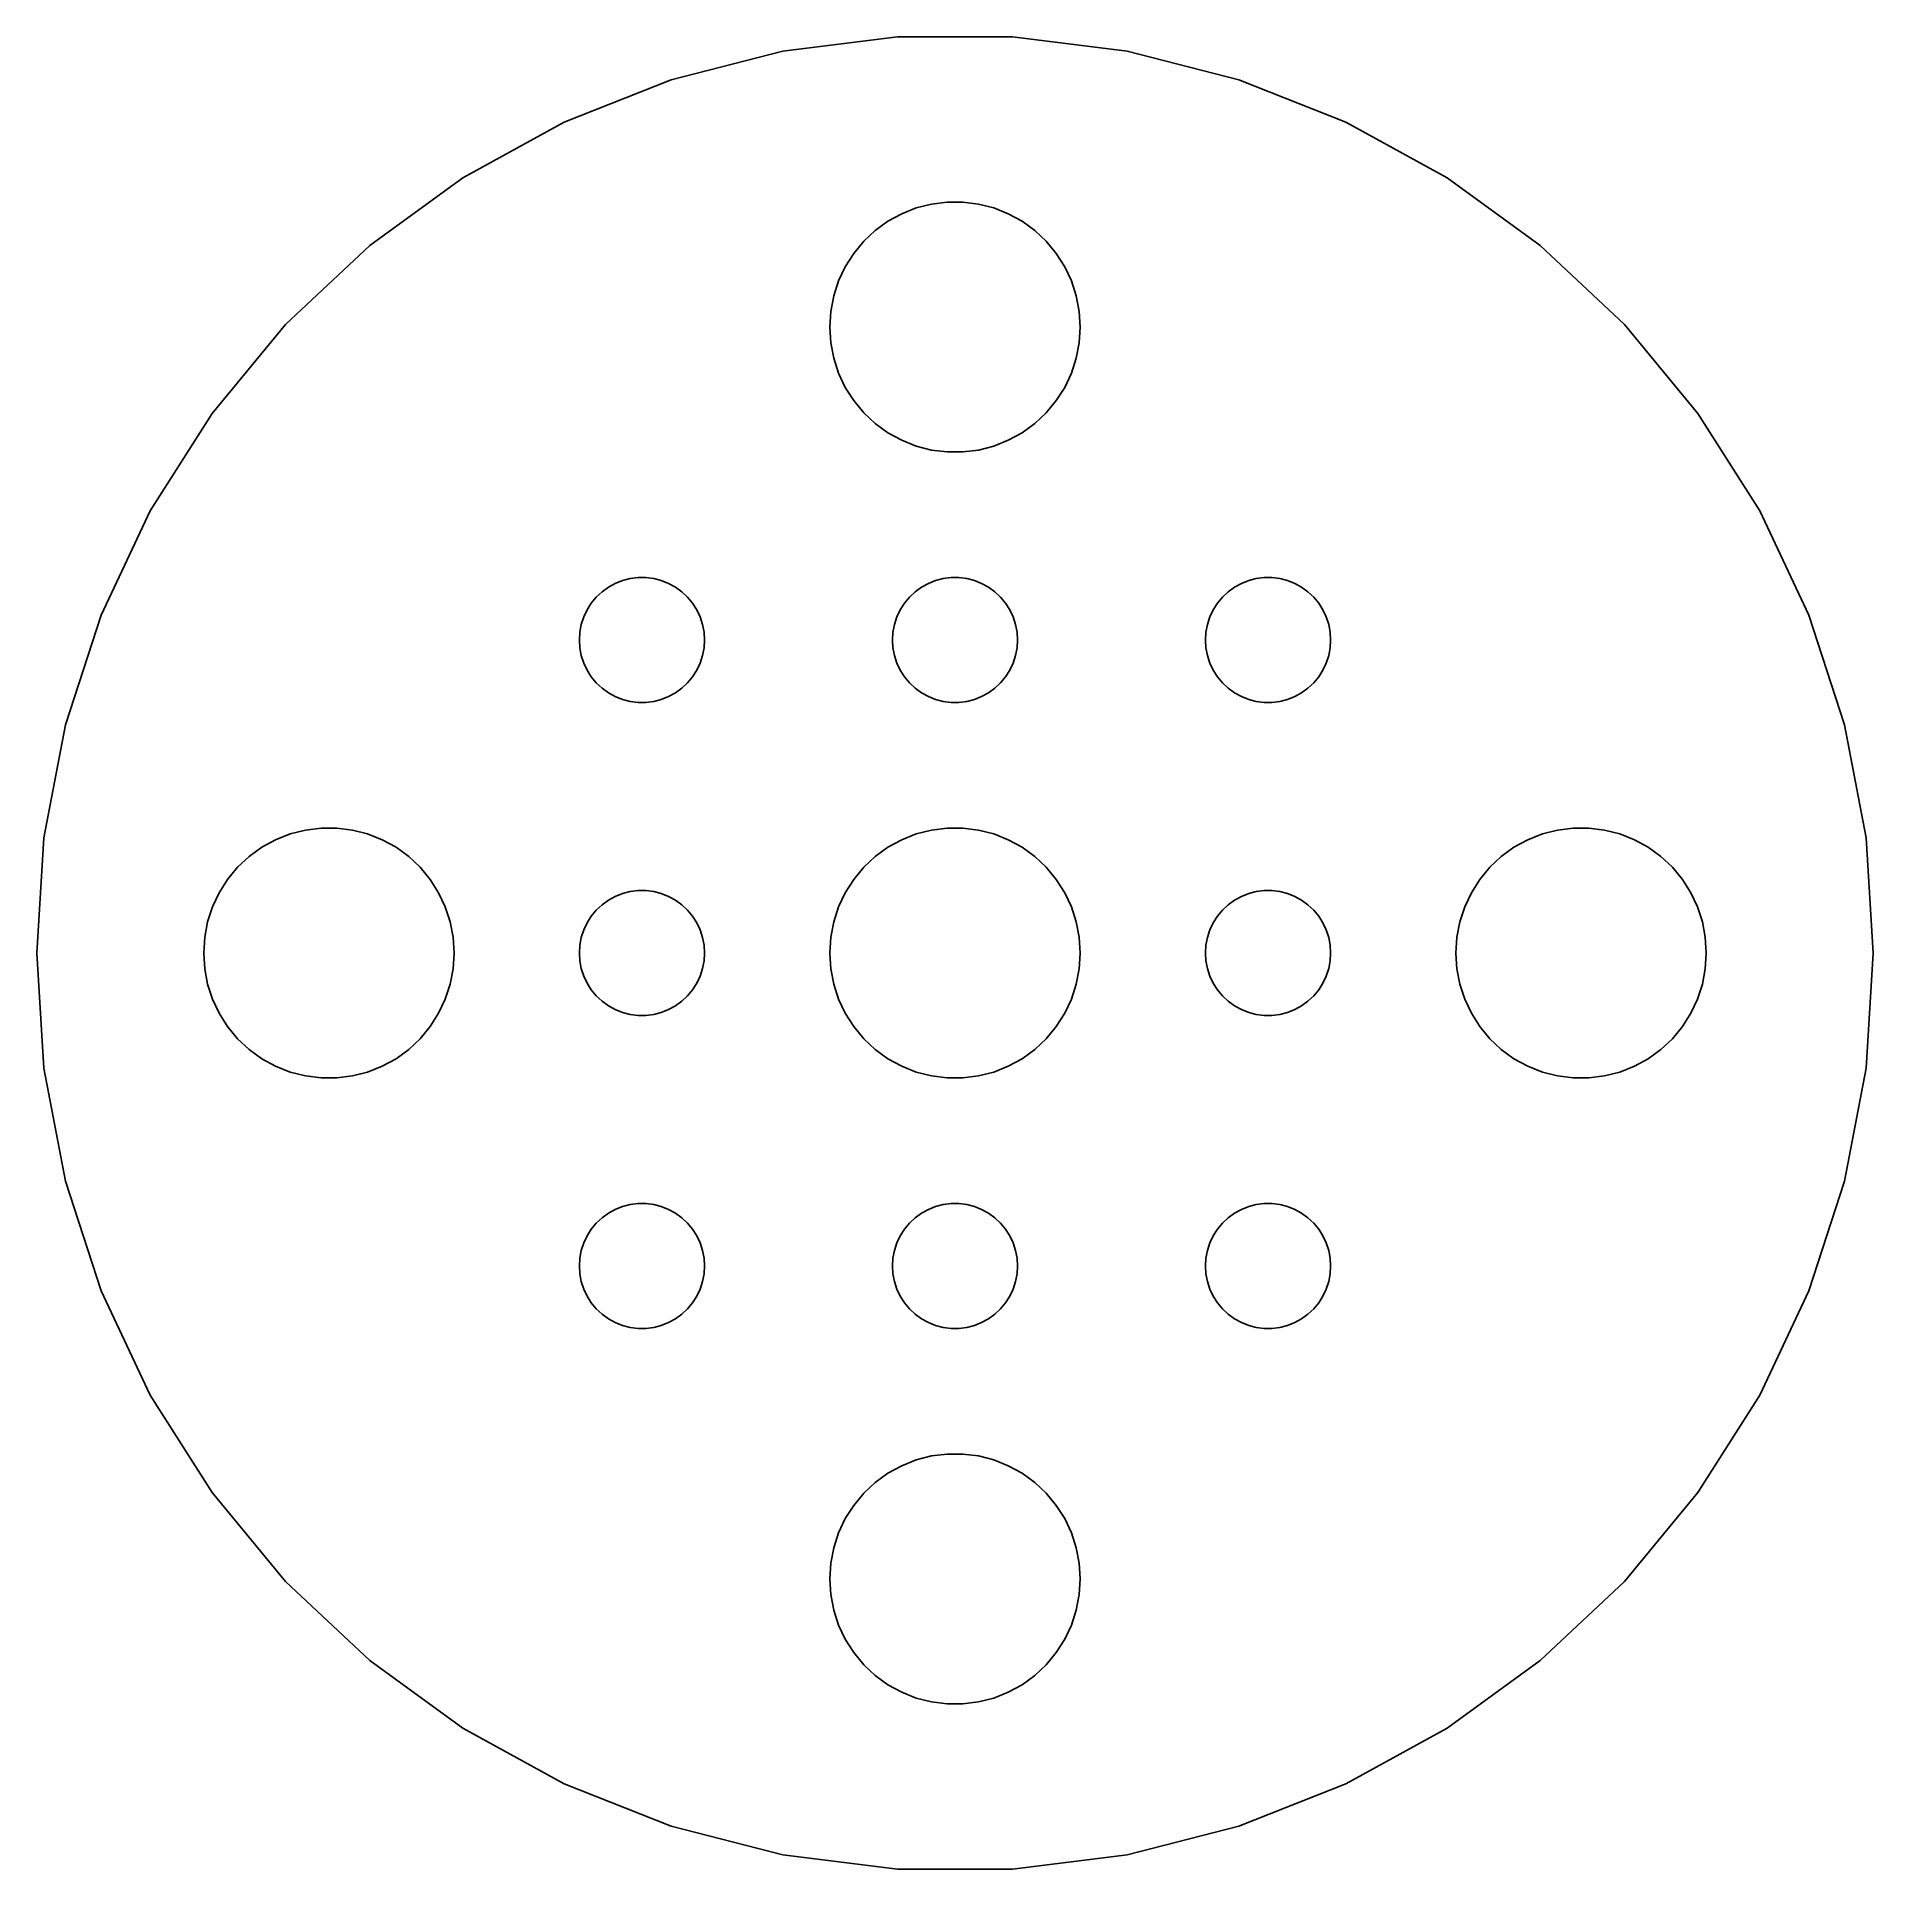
# Model space of a CAD drawing. Header units: metres. Extents: x -22 to 22, y -22 to 22.
import ezdxf

# ---------------------------------------------------------------- set-up
doc = ezdxf.new("R2010")
doc.units = ezdxf.units.M

msp = doc.modelspace()

# ---------------------------------------------------------------- linework, layer by layer
for p, q in [((-4.12238, 21.6103), (-6.79837, 20.9232)), ((-1.38138, 21.9566), (-4.12238, 21.6103)), ((1.38138, 21.9566), (-1.38138, 21.9566)), ((4.12238, 21.6103), (1.38138, 21.9566)), ((6.79837, 20.9232), (4.12238, 21.6103)), ((-6.79837, 20.9232), (-9.36714, 19.9062)), ((9.36714, 19.9062), (6.79837, 20.9232)), ((-9.36714, 19.9062), (-11.7882, 18.5752)), ((11.7882, 18.5752), (9.36714, 19.9062)), ((-11.7882, 18.5752), (-14.0233, 16.9513)), ((14.0233, 16.9513), (11.7882, 18.5752)), ((-1.60747, 17.533), (-1.27733, 17.7145)), ((-1.27733, 17.7145), (-0.927048, 17.8532)), ((-0.927048, 17.8532), (-0.562134, 17.9469)), ((-0.562134, 17.9469), (-0.18837, 17.9941)), ((-0.18837, 17.9941), (0.18837, 17.9941)), ((0.18837, 17.9941), (0.562134, 17.9469)), ((0.562134, 17.9469), (0.927048, 17.8532)), ((0.927048, 17.8532), (1.27733, 17.7145)), ((1.27733, 17.7145), (1.60747, 17.533)), ((-2.1869, 17.0536), (-1.91226, 17.3115)), ((-1.91226, 17.3115), (-1.60747, 17.533)), ((1.60747, 17.533), (1.91226, 17.3115)), ((1.91226, 17.3115), (2.1869, 17.0536)), ((-14.0233, 16.9513), (-16.0373, 15.06)), ((-2.62891, 16.4453), (-2.42705, 16.7634)), ((-2.42705, 16.7634), (-2.1869, 17.0536)), ((2.1869, 17.0536), (2.42705, 16.7634)), ((2.42705, 16.7634), (2.62891, 16.4453)), ((16.0373, 15.06), (14.0233, 16.9513)), ((-2.78932, 16.1044), (-2.62891, 16.4453)), ((2.62891, 16.4453), (2.78932, 16.1044)), ((-2.90575, 15.7461), (-2.78932, 16.1044)), ((2.78932, 16.1044), (2.90575, 15.7461)), ((-2.97633, 15.376), (-2.90575, 15.7461)), ((2.90575, 15.7461), (2.97633, 15.376)), ((-16.0373, 15.06), (-17.7984, 12.9313)), ((-3, 15), (-2.97633, 15.376)), ((-2.97633, 14.624), (-3, 15)), ((2.97633, 15.376), (3, 15)), ((3, 15), (2.97633, 14.624)), ((17.7984, 12.9313), (16.0373, 15.06)), ((-2.90575, 14.2539), (-2.97633, 14.624)), ((2.97633, 14.624), (2.90575, 14.2539)), ((-2.78932, 13.8956), (-2.90575, 14.2539)), ((2.90575, 14.2539), (2.78932, 13.8956)), ((-2.62891, 13.5547), (-2.78932, 13.8956)), ((2.78932, 13.8956), (2.62891, 13.5547)), ((-2.42705, 13.2366), (-2.62891, 13.5547)), ((-2.1869, 12.9464), (-2.42705, 13.2366)), ((2.42705, 13.2366), (2.1869, 12.9464)), ((2.62891, 13.5547), (2.42705, 13.2366)), ((-17.7984, 12.9313), (-19.2787, 10.5986)), ((-1.91226, 12.6884), (-2.1869, 12.9464)), ((2.1869, 12.9464), (1.91226, 12.6884)), ((19.2787, 10.5986), (17.7984, 12.9313)), ((-1.60747, 12.467), (-1.91226, 12.6884)), ((-1.27733, 12.2855), (-1.60747, 12.467)), ((1.60747, 12.467), (1.27733, 12.2855)), ((1.91226, 12.6884), (1.60747, 12.467)), ((-0.927048, 12.1468), (-1.27733, 12.2855)), ((-0.562134, 12.0531), (-0.927048, 12.1468)), ((-0.18837, 12.0059), (-0.562134, 12.0531)), ((0.18837, 12.0059), (-0.18837, 12.0059)), ((0.562134, 12.0531), (0.18837, 12.0059)), ((0.927048, 12.1468), (0.562134, 12.0531)), ((1.27733, 12.2855), (0.927048, 12.1468)), ((-19.2787, 10.5986), (-20.4551, 8.09874)), ((20.4551, 8.09874), (19.2787, 10.5986)), ((-8.30373, 8.76648), (-8.13866, 8.85724)), ((-8.13866, 8.85724), (-7.96352, 8.92657)), ((-7.96352, 8.92657), (-7.78107, 8.97342)), ((-7.78107, 8.97342), (-7.59418, 8.99704)), ((-7.59418, 8.99704), (-7.40581, 8.99704)), ((-7.40581, 8.99704), (-7.21892, 8.97342)), ((-7.21892, 8.97342), (-7.03647, 8.92657)), ((-7.03647, 8.92657), (-6.86133, 8.85724)), ((-6.86133, 8.85724), (-6.69626, 8.76648)), ((-0.803726, 8.76648), (-0.638657, 8.85724)), ((-0.638657, 8.85724), (-0.463516, 8.92657)), ((-0.463516, 8.92657), (-0.281067, 8.97342)), ((-0.281067, 8.97342), (-0.094177, 8.99704)), ((-0.094177, 8.99704), (0.094177, 8.99704)), ((0.094177, 8.99704), (0.281067, 8.97342)), ((0.281067, 8.97342), (0.463516, 8.92657)), ((0.463516, 8.92657), (0.638657, 8.85724)), ((0.638657, 8.85724), (0.803726, 8.76648)), ((6.69626, 8.76648), (6.86133, 8.85724)), ((6.86133, 8.85724), (7.03647, 8.92657)), ((7.03647, 8.92657), (7.21892, 8.97342)), ((7.21892, 8.97342), (7.40581, 8.99704)), ((7.40581, 8.99704), (7.59418, 8.99704)), ((7.59418, 8.99704), (7.78107, 8.97342)), ((7.78107, 8.97342), (7.96352, 8.92657)), ((7.96352, 8.92657), (8.13866, 8.85724)), ((8.13866, 8.85724), (8.30373, 8.76648)), ((-8.81445, 8.22263), (-8.71352, 8.38167)), ((-8.71352, 8.38167), (-8.59344, 8.52681)), ((-8.59344, 8.52681), (-8.45613, 8.65576)), ((-8.45613, 8.65576), (-8.30373, 8.76648)), ((-6.69626, 8.76648), (-6.54385, 8.65576)), ((-6.54385, 8.65576), (-6.40654, 8.52681)), ((-6.40654, 8.52681), (-6.28647, 8.38167)), ((-6.28647, 8.38167), (-6.18553, 8.22263)), ((-1.31445, 8.22263), (-1.21352, 8.38167)), ((-1.21352, 8.38167), (-1.09344, 8.52681)), ((-1.09344, 8.52681), (-0.956131, 8.65576)), ((-0.956131, 8.65576), (-0.803726, 8.76648)), ((0.803726, 8.76648), (0.956131, 8.65576)), ((0.956131, 8.65576), (1.09344, 8.52681)), ((1.09344, 8.52681), (1.21352, 8.38167)), ((1.21352, 8.38167), (1.31445, 8.22263)), ((6.18553, 8.22263), (6.28647, 8.38167)), ((6.28647, 8.38167), (6.40654, 8.52681)), ((6.40654, 8.52681), (6.54385, 8.65576)), ((6.54385, 8.65576), (6.69626, 8.76648)), ((8.30373, 8.76648), (8.45613, 8.65576)), ((8.45613, 8.65576), (8.59344, 8.52681)), ((8.59344, 8.52681), (8.71352, 8.38167)), ((8.71352, 8.38167), (8.81445, 8.22263)), ((-20.4551, 8.09874), (-21.3088, 5.47118)), ((-8.95287, 7.87303), (-8.89465, 8.05219)), ((-8.89465, 8.05219), (-8.81445, 8.22263)), ((-6.18553, 8.22263), (-6.10533, 8.05219)), ((-6.10533, 8.05219), (-6.04712, 7.87303)), ((-1.45287, 7.87303), (-1.39465, 8.05219)), ((-1.39465, 8.05219), (-1.31445, 8.22263)), ((1.31445, 8.22263), (1.39465, 8.05219)), ((1.39465, 8.05219), (1.45287, 7.87303)), ((6.04712, 7.87303), (6.10533, 8.05219)), ((6.10533, 8.05219), (6.18553, 8.22263)), ((8.81445, 8.22263), (8.89465, 8.05219)), ((8.89465, 8.05219), (8.95287, 7.87303)), ((21.3088, 5.47118), (20.4551, 8.09874)), ((-9, 7.5), (-8.98816, 7.68799)), ((-8.98816, 7.312), (-9, 7.5)), ((-8.98816, 7.68799), (-8.95287, 7.87303)), ((-6.04712, 7.87303), (-6.01183, 7.68799)), ((-6.01183, 7.68799), (-6, 7.5)), ((-6, 7.5), (-6.01183, 7.312)), ((-1.5, 7.5), (-1.48816, 7.68799)), ((-1.48816, 7.312), (-1.5, 7.5)), ((-1.48816, 7.68799), (-1.45287, 7.87303)), ((1.45287, 7.87303), (1.48816, 7.68799)), ((1.48816, 7.68799), (1.5, 7.5)), ((1.5, 7.5), (1.48816, 7.312)), ((6, 7.5), (6.01183, 7.68799)), ((6.01183, 7.312), (6, 7.5)), ((6.01183, 7.68799), (6.04712, 7.87303)), ((8.95287, 7.87303), (8.98816, 7.68799)), ((8.98816, 7.68799), (9, 7.5)), ((9, 7.5), (8.98816, 7.312)), ((-8.95287, 7.12695), (-8.98816, 7.312)), ((-8.89465, 6.9478), (-8.95287, 7.12695)), ((-6.04712, 7.12695), (-6.10533, 6.9478)), ((-6.01183, 7.312), (-6.04712, 7.12695)), ((-1.45287, 7.12695), (-1.48816, 7.312)), ((-1.39465, 6.9478), (-1.45287, 7.12695)), ((1.45287, 7.12695), (1.39465, 6.9478)), ((1.48816, 7.312), (1.45287, 7.12695)), ((6.04712, 7.12695), (6.01183, 7.312)), ((6.10533, 6.9478), (6.04712, 7.12695)), ((8.95287, 7.12695), (8.89465, 6.9478)), ((8.98816, 7.312), (8.95287, 7.12695)), ((-8.81445, 6.77736), (-8.89465, 6.9478)), ((-8.71352, 6.61832), (-8.81445, 6.77736)), ((-8.59344, 6.47318), (-8.71352, 6.61832)), ((-6.28647, 6.61832), (-6.40654, 6.47318)), ((-6.18553, 6.77736), (-6.28647, 6.61832)), ((-6.10533, 6.9478), (-6.18553, 6.77736)), ((-1.31445, 6.77736), (-1.39465, 6.9478)), ((-1.21352, 6.61832), (-1.31445, 6.77736)), ((-1.09344, 6.47318), (-1.21352, 6.61832)), ((1.21352, 6.61832), (1.09344, 6.47318)), ((1.31445, 6.77736), (1.21352, 6.61832)), ((1.39465, 6.9478), (1.31445, 6.77736)), ((6.18553, 6.77736), (6.10533, 6.9478)), ((6.28647, 6.61832), (6.18553, 6.77736)), ((6.40654, 6.47318), (6.28647, 6.61832)), ((8.71352, 6.61832), (8.59344, 6.47318)), ((8.81445, 6.77736), (8.71352, 6.61832)), ((8.89465, 6.9478), (8.81445, 6.77736)), ((-8.45613, 6.34422), (-8.59344, 6.47318)), ((-8.30373, 6.23351), (-8.45613, 6.34422)), ((-8.13866, 6.14275), (-8.30373, 6.23351)), ((-6.69626, 6.23351), (-6.86133, 6.14275)), ((-6.54385, 6.34422), (-6.69626, 6.23351)), ((-6.40654, 6.47318), (-6.54385, 6.34422)), ((-0.956131, 6.34422), (-1.09344, 6.47318)), ((-0.803726, 6.23351), (-0.956131, 6.34422)), ((-0.638657, 6.14275), (-0.803726, 6.23351)), ((0.803726, 6.23351), (0.638657, 6.14275)), ((0.956131, 6.34422), (0.803726, 6.23351)), ((1.09344, 6.47318), (0.956131, 6.34422)), ((6.54385, 6.34422), (6.40654, 6.47318)), ((6.69626, 6.23351), (6.54385, 6.34422)), ((6.86133, 6.14275), (6.69626, 6.23351)), ((8.30373, 6.23351), (8.13866, 6.14275)), ((8.45613, 6.34422), (8.30373, 6.23351)), ((8.59344, 6.47318), (8.45613, 6.34422)), ((-7.96352, 6.07341), (-8.13866, 6.14275)), ((-7.78107, 6.02657), (-7.96352, 6.07341)), ((-7.59418, 6.00294), (-7.78107, 6.02657)), ((-7.40581, 6.00294), (-7.59418, 6.00294)), ((-7.21892, 6.02657), (-7.40581, 6.00294)), ((-7.03647, 6.07341), (-7.21892, 6.02657)), ((-6.86133, 6.14275), (-7.03647, 6.07341)), ((-0.463516, 6.07341), (-0.638657, 6.14275)), ((-0.281067, 6.02657), (-0.463516, 6.07341)), ((-0.094177, 6.00294), (-0.281067, 6.02657)), ((0.094177, 6.00294), (-0.094177, 6.00294)), ((0.281067, 6.02657), (0.094177, 6.00294)), ((0.463516, 6.07341), (0.281067, 6.02657)), ((0.638657, 6.14275), (0.463516, 6.07341)), ((7.03647, 6.07341), (6.86133, 6.14275)), ((7.21892, 6.02657), (7.03647, 6.07341)), ((7.40581, 6.00294), (7.21892, 6.02657)), ((7.59418, 6.00294), (7.40581, 6.00294)), ((7.78107, 6.02657), (7.59418, 6.00294)), ((7.96352, 6.07341), (7.78107, 6.02657)), ((8.13866, 6.14275), (7.96352, 6.07341)), ((-21.3088, 5.47118), (-21.8265, 2.75732)), ((21.8265, 2.75732), (21.3088, 5.47118)), ((-21.8265, 2.75732), (-22, 0)), ((-16.6075, 2.53297), (-16.2773, 2.71448)), ((-16.2773, 2.71448), (-15.927, 2.85316)), ((-15.927, 2.85316), (-15.5621, 2.94685)), ((-15.5621, 2.94685), (-15.1884, 2.99408)), ((-15.1884, 2.99408), (-14.8116, 2.99408)), ((-14.8116, 2.99408), (-14.4379, 2.94685)), ((-14.4379, 2.94685), (-14.0729, 2.85316)), ((-14.0729, 2.85316), (-13.7227, 2.71448)), ((-13.7227, 2.71448), (-13.3925, 2.53297)), ((-1.60747, 2.53297), (-1.27733, 2.71448)), ((-1.27733, 2.71448), (-0.927048, 2.85316)), ((-0.927048, 2.85316), (-0.562134, 2.94685)), ((-0.562134, 2.94685), (-0.18837, 2.99408)), ((-0.18837, 2.99408), (0.18837, 2.99408)), ((0.18837, 2.99408), (0.562134, 2.94685)), ((0.562134, 2.94685), (0.927048, 2.85316)), ((0.927048, 2.85316), (1.27733, 2.71448)), ((1.27733, 2.71448), (1.60747, 2.53297)), ((13.3925, 2.53297), (13.7227, 2.71448)), ((13.7227, 2.71448), (14.0729, 2.85316)), ((14.0729, 2.85316), (14.4379, 2.94685)), ((14.4379, 2.94685), (14.8116, 2.99408)), ((14.8116, 2.99408), (15.1884, 2.99408)), ((15.1884, 2.99408), (15.5621, 2.94685)), ((15.5621, 2.94685), (15.927, 2.85316)), ((15.927, 2.85316), (16.2773, 2.71448)), ((16.2773, 2.71448), (16.6075, 2.53297)), ((22, 0), (21.8265, 2.75732)), ((-17.1869, 2.05363), (-16.9123, 2.31154)), ((-16.9123, 2.31154), (-16.6075, 2.53297)), ((-13.3925, 2.53297), (-13.0877, 2.31154)), ((-13.0877, 2.31154), (-12.8131, 2.05363)), ((-2.1869, 2.05363), (-1.91226, 2.31154)), ((-1.91226, 2.31154), (-1.60747, 2.53297)), ((1.60747, 2.53297), (1.91226, 2.31154)), ((1.91226, 2.31154), (2.1869, 2.05363)), ((12.8131, 2.05363), (13.0877, 2.31154)), ((13.0877, 2.31154), (13.3925, 2.53297)), ((16.6075, 2.53297), (16.9123, 2.31154)), ((16.9123, 2.31154), (17.1869, 2.05363)), ((-17.6289, 1.44525), (-17.427, 1.76335)), ((-17.427, 1.76335), (-17.1869, 2.05363)), ((-12.8131, 2.05363), (-12.5729, 1.76335)), ((-12.5729, 1.76335), (-12.3711, 1.44525)), ((-2.62891, 1.44525), (-2.42705, 1.76335)), ((-2.42705, 1.76335), (-2.1869, 2.05363)), ((2.1869, 2.05363), (2.42705, 1.76335)), ((2.42705, 1.76335), (2.62891, 1.44525)), ((12.3711, 1.44525), (12.5729, 1.76335)), ((12.5729, 1.76335), (12.8131, 2.05363)), ((17.1869, 2.05363), (17.427, 1.76335)), ((17.427, 1.76335), (17.6289, 1.44525)), ((-17.7893, 1.10437), (-17.6289, 1.44525)), ((-12.3711, 1.44525), (-12.2107, 1.10437)), ((-8.30373, 1.26648), (-8.13866, 1.35724)), ((-8.13866, 1.35724), (-7.96352, 1.42657)), ((-7.96352, 1.42657), (-7.78107, 1.47342)), ((-7.78107, 1.47342), (-7.59418, 1.49704)), ((-7.59418, 1.49704), (-7.40581, 1.49704)), ((-7.40581, 1.49704), (-7.21892, 1.47342)), ((-7.21892, 1.47342), (-7.03647, 1.42657)), ((-7.03647, 1.42657), (-6.86133, 1.35724)), ((-6.86133, 1.35724), (-6.69626, 1.26648)), ((-2.78932, 1.10437), (-2.62891, 1.44525)), ((2.62891, 1.44525), (2.78932, 1.10437)), ((6.69626, 1.26648), (6.86133, 1.35724)), ((6.86133, 1.35724), (7.03647, 1.42657)), ((7.03647, 1.42657), (7.21892, 1.47342)), ((7.21892, 1.47342), (7.40581, 1.49704)), ((7.40581, 1.49704), (7.59418, 1.49704)), ((7.59418, 1.49704), (7.78107, 1.47342)), ((7.78107, 1.47342), (7.96352, 1.42657)), ((7.96352, 1.42657), (8.13866, 1.35724)), ((8.13866, 1.35724), (8.30373, 1.26648)), ((12.2107, 1.10437), (12.3711, 1.44525)), ((17.6289, 1.44525), (17.7893, 1.10437)), ((-17.9057, 0.746063), (-17.7893, 1.10437)), ((-12.2107, 1.10437), (-12.0942, 0.746063)), ((-8.81445, 0.722626), (-8.71352, 0.881668)), ((-8.71352, 0.881668), (-8.59344, 1.02681)), ((-8.59344, 1.02681), (-8.45613, 1.15576)), ((-8.45613, 1.15576), (-8.30373, 1.26648)), ((-6.69626, 1.26648), (-6.54385, 1.15576)), ((-6.54385, 1.15576), (-6.40654, 1.02681)), ((-6.40654, 1.02681), (-6.28647, 0.881668)), ((-6.28647, 0.881668), (-6.18553, 0.722626)), ((-2.90575, 0.746063), (-2.78932, 1.10437)), ((2.78932, 1.10437), (2.90575, 0.746063)), ((6.18553, 0.722626), (6.28647, 0.881668)), ((6.28647, 0.881668), (6.40654, 1.02681)), ((6.40654, 1.02681), (6.54385, 1.15576)), ((6.54385, 1.15576), (6.69626, 1.26648)), ((8.30373, 1.26648), (8.45613, 1.15576)), ((8.45613, 1.15576), (8.59344, 1.02681)), ((8.59344, 1.02681), (8.71352, 0.881668)), ((8.71352, 0.881668), (8.81445, 0.722626)), ((12.0942, 0.746063), (12.2107, 1.10437)), ((17.7893, 1.10437), (17.9057, 0.746063)), ((-17.9763, 0.375992), (-17.9057, 0.746063)), ((-12.0942, 0.746063), (-12.0237, 0.375992)), ((-8.95287, 0.373032), (-8.89465, 0.552185)), ((-8.89465, 0.552185), (-8.81445, 0.722626)), ((-6.18553, 0.722626), (-6.10533, 0.552185)), ((-6.10533, 0.552185), (-6.04712, 0.373032)), ((-2.97633, 0.375992), (-2.90575, 0.746063)), ((2.90575, 0.746063), (2.97633, 0.375992)), ((6.04712, 0.373032), (6.10533, 0.552185)), ((6.10533, 0.552185), (6.18553, 0.722626)), ((8.81445, 0.722626), (8.89465, 0.552185)), ((8.89465, 0.552185), (8.95287, 0.373032)), ((12.0237, 0.375992), (12.0942, 0.746063)), ((17.9057, 0.746063), (17.9763, 0.375992)), ((-22, 0), (-21.8265, -2.75732)), ((-18, 0), (-17.9763, 0.375992)), ((-17.9763, -0.375992), (-18, 0)), ((-12.0237, 0.375992), (-12, 0)), ((-12, 0), (-12.0237, -0.375992)), ((-9, 0), (-8.98816, 0.187988)), ((-8.98816, -0.187988), (-9, 0)), ((-8.98816, 0.187988), (-8.95287, 0.373032)), ((-6.04712, 0.373032), (-6.01183, 0.187988)), ((-6.01183, 0.187988), (-6, 0)), ((-6, 0), (-6.01183, -0.187988)), ((-3, 0), (-2.97633, 0.375992)), ((-2.97633, -0.375992), (-3, 0)), ((2.97633, 0.375992), (3, 0)), ((3, 0), (2.97633, -0.375992)), ((6, 0), (6.01183, 0.187988)), ((6.01183, -0.187988), (6, 0)), ((6.01183, 0.187988), (6.04712, 0.373032)), ((8.95287, 0.373032), (8.98816, 0.187988)), ((8.98816, 0.187988), (9, 0)), ((9, 0), (8.98816, -0.187988)), ((12, 0), (12.0237, 0.375992)), ((12.0237, -0.375992), (12, 0)), ((17.9763, 0.375992), (18, 0)), ((18, 0), (17.9763, -0.375992)), ((21.8265, -2.75732), (22, 0)), ((-17.9057, -0.746063), (-17.9763, -0.375992)), ((-12.0237, -0.375992), (-12.0942, -0.746063)), ((-8.95287, -0.373032), (-8.98816, -0.187988)), ((-8.89465, -0.552185), (-8.95287, -0.373032)), ((-6.04712, -0.373032), (-6.10533, -0.552185)), ((-6.01183, -0.187988), (-6.04712, -0.373032)), ((-2.90575, -0.746063), (-2.97633, -0.375992)), ((2.97633, -0.375992), (2.90575, -0.746063)), ((6.04712, -0.373032), (6.01183, -0.187988)), ((6.10533, -0.552185), (6.04712, -0.373032)), ((8.95287, -0.373032), (8.89465, -0.552185)), ((8.98816, -0.187988), (8.95287, -0.373032)), ((12.0942, -0.746063), (12.0237, -0.375992)), ((17.9763, -0.375992), (17.9057, -0.746063)), ((-17.7893, -1.10437), (-17.9057, -0.746063)), ((-12.0942, -0.746063), (-12.2107, -1.10437)), ((-8.81445, -0.722626), (-8.89465, -0.552185)), ((-8.71352, -0.881668), (-8.81445, -0.722626)), ((-6.18553, -0.722626), (-6.28647, -0.881668)), ((-6.10533, -0.552185), (-6.18553, -0.722626)), ((-2.78932, -1.10437), (-2.90575, -0.746063)), ((2.90575, -0.746063), (2.78932, -1.10437)), ((6.18553, -0.722626), (6.10533, -0.552185)), ((6.28647, -0.881668), (6.18553, -0.722626)), ((8.81445, -0.722626), (8.71352, -0.881668)), ((8.89465, -0.552185), (8.81445, -0.722626)), ((12.2107, -1.10437), (12.0942, -0.746063)), ((17.9057, -0.746063), (17.7893, -1.10437)), ((-17.6289, -1.44525), (-17.7893, -1.10437)), ((-12.2107, -1.10437), (-12.3711, -1.44525)), ((-8.59344, -1.02681), (-8.71352, -0.881668)), ((-8.45613, -1.15576), (-8.59344, -1.02681)), ((-8.30373, -1.26648), (-8.45613, -1.15576)), ((-8.13866, -1.35724), (-8.30373, -1.26648)), ((-6.69626, -1.26648), (-6.86133, -1.35724)), ((-6.54385, -1.15576), (-6.69626, -1.26648)), ((-6.40654, -1.02681), (-6.54385, -1.15576)), ((-6.28647, -0.881668), (-6.40654, -1.02681)), ((-2.62891, -1.44525), (-2.78932, -1.10437)), ((2.78932, -1.10437), (2.62891, -1.44525)), ((6.40654, -1.02681), (6.28647, -0.881668)), ((6.54385, -1.15576), (6.40654, -1.02681)), ((6.69626, -1.26648), (6.54385, -1.15576)), ((6.86133, -1.35724), (6.69626, -1.26648)), ((8.30373, -1.26648), (8.13866, -1.35724)), ((8.45613, -1.15576), (8.30373, -1.26648)), ((8.59344, -1.02681), (8.45613, -1.15576)), ((8.71352, -0.881668), (8.59344, -1.02681)), ((12.3711, -1.44525), (12.2107, -1.10437)), ((17.7893, -1.10437), (17.6289, -1.44525)), ((-17.427, -1.76335), (-17.6289, -1.44525)), ((-12.3711, -1.44525), (-12.5729, -1.76335)), ((-7.96352, -1.42657), (-8.13866, -1.35724)), ((-7.78107, -1.47342), (-7.96352, -1.42657)), ((-7.59418, -1.49704), (-7.78107, -1.47342)), ((-7.40581, -1.49704), (-7.59418, -1.49704)), ((-7.21892, -1.47342), (-7.40581, -1.49704)), ((-7.03647, -1.42657), (-7.21892, -1.47342)), ((-6.86133, -1.35724), (-7.03647, -1.42657)), ((-2.42705, -1.76335), (-2.62891, -1.44525)), ((2.62891, -1.44525), (2.42705, -1.76335)), ((7.03647, -1.42657), (6.86133, -1.35724)), ((7.21892, -1.47342), (7.03647, -1.42657)), ((7.40581, -1.49704), (7.21892, -1.47342)), ((7.59418, -1.49704), (7.40581, -1.49704)), ((7.78107, -1.47342), (7.59418, -1.49704)), ((7.96352, -1.42657), (7.78107, -1.47342)), ((8.13866, -1.35724), (7.96352, -1.42657)), ((12.5729, -1.76335), (12.3711, -1.44525)), ((17.6289, -1.44525), (17.427, -1.76335)), ((-17.1869, -2.05363), (-17.427, -1.76335)), ((-16.9123, -2.31154), (-17.1869, -2.05363)), ((-12.8131, -2.05363), (-13.0877, -2.31154)), ((-12.5729, -1.76335), (-12.8131, -2.05363)), ((-2.1869, -2.05363), (-2.42705, -1.76335)), ((-1.91226, -2.31154), (-2.1869, -2.05363)), ((2.1869, -2.05363), (1.91226, -2.31154)), ((2.42705, -1.76335), (2.1869, -2.05363)), ((12.8131, -2.05363), (12.5729, -1.76335)), ((13.0877, -2.31154), (12.8131, -2.05363)), ((17.1869, -2.05363), (16.9123, -2.31154)), ((17.427, -1.76335), (17.1869, -2.05363)), ((-16.6075, -2.53297), (-16.9123, -2.31154)), ((-16.2773, -2.71448), (-16.6075, -2.53297)), ((-13.3925, -2.53297), (-13.7227, -2.71448)), ((-13.0877, -2.31154), (-13.3925, -2.53297)), ((-1.60747, -2.53297), (-1.91226, -2.31154)), ((-1.27733, -2.71448), (-1.60747, -2.53297)), ((1.60747, -2.53297), (1.27733, -2.71448)), ((1.91226, -2.31154), (1.60747, -2.53297)), ((13.3925, -2.53297), (13.0877, -2.31154)), ((13.7227, -2.71448), (13.3925, -2.53297)), ((16.6075, -2.53297), (16.2773, -2.71448)), ((16.9123, -2.31154), (16.6075, -2.53297)), ((-21.8265, -2.75732), (-21.3088, -5.47118)), ((-15.927, -2.85316), (-16.2773, -2.71448)), ((-15.5621, -2.94685), (-15.927, -2.85316)), ((-15.1884, -2.99408), (-15.5621, -2.94685)), ((-14.8116, -2.99408), (-15.1884, -2.99408)), ((-14.4379, -2.94685), (-14.8116, -2.99408)), ((-14.0729, -2.85316), (-14.4379, -2.94685)), ((-13.7227, -2.71448), (-14.0729, -2.85316)), ((-0.927048, -2.85316), (-1.27733, -2.71448)), ((-0.562134, -2.94685), (-0.927048, -2.85316)), ((-0.18837, -2.99408), (-0.562134, -2.94685)), ((0.18837, -2.99408), (-0.18837, -2.99408)), ((0.562134, -2.94685), (0.18837, -2.99408)), ((0.927048, -2.85316), (0.562134, -2.94685)), ((1.27733, -2.71448), (0.927048, -2.85316)), ((14.0729, -2.85316), (13.7227, -2.71448)), ((14.4379, -2.94685), (14.0729, -2.85316)), ((14.8116, -2.99408), (14.4379, -2.94685)), ((15.1884, -2.99408), (14.8116, -2.99408)), ((15.5621, -2.94685), (15.1884, -2.99408)), ((15.927, -2.85316), (15.5621, -2.94685)), ((16.2773, -2.71448), (15.927, -2.85316)), ((21.3088, -5.47118), (21.8265, -2.75732)), ((-21.3088, -5.47118), (-20.4551, -8.09874)), ((20.4551, -8.09874), (21.3088, -5.47118)), ((-8.30373, -6.23351), (-8.13866, -6.14275)), ((-8.13866, -6.14275), (-7.96352, -6.07341)), ((-7.96352, -6.07341), (-7.78107, -6.02657)), ((-7.78107, -6.02657), (-7.59418, -6.00294)), ((-7.59418, -6.00294), (-7.40581, -6.00294)), ((-7.40581, -6.00294), (-7.21892, -6.02657)), ((-7.21892, -6.02657), (-7.03647, -6.07341)), ((-7.03647, -6.07341), (-6.86133, -6.14275)), ((-6.86133, -6.14275), (-6.69626, -6.23351)), ((-0.803726, -6.23351), (-0.638657, -6.14275)), ((-0.638657, -6.14275), (-0.463516, -6.07341)), ((-0.463516, -6.07341), (-0.281067, -6.02657)), ((-0.281067, -6.02657), (-0.094177, -6.00294)), ((-0.094177, -6.00294), (0.094177, -6.00294)), ((0.094177, -6.00294), (0.281067, -6.02657)), ((0.281067, -6.02657), (0.463516, -6.07341)), ((0.463516, -6.07341), (0.638657, -6.14275)), ((0.638657, -6.14275), (0.803726, -6.23351)), ((6.69626, -6.23351), (6.86133, -6.14275)), ((6.86133, -6.14275), (7.03647, -6.07341)), ((7.03647, -6.07341), (7.21892, -6.02657)), ((7.21892, -6.02657), (7.40581, -6.00294)), ((7.40581, -6.00294), (7.59418, -6.00294)), ((7.59418, -6.00294), (7.78107, -6.02657)), ((7.78107, -6.02657), (7.96352, -6.07341)), ((7.96352, -6.07341), (8.13866, -6.14275)), ((8.13866, -6.14275), (8.30373, -6.23351)), ((-8.71352, -6.61832), (-8.59344, -6.47318)), ((-8.59344, -6.47318), (-8.45613, -6.34422)), ((-8.45613, -6.34422), (-8.30373, -6.23351)), ((-6.69626, -6.23351), (-6.54385, -6.34422)), ((-6.54385, -6.34422), (-6.40654, -6.47318)), ((-6.40654, -6.47318), (-6.28647, -6.61832)), ((-1.21352, -6.61832), (-1.09344, -6.47318)), ((-1.09344, -6.47318), (-0.956131, -6.34422)), ((-0.956131, -6.34422), (-0.803726, -6.23351)), ((0.803726, -6.23351), (0.956131, -6.34422)), ((0.956131, -6.34422), (1.09344, -6.47318)), ((1.09344, -6.47318), (1.21352, -6.61832)), ((6.28647, -6.61832), (6.40654, -6.47318)), ((6.40654, -6.47318), (6.54385, -6.34422)), ((6.54385, -6.34422), (6.69626, -6.23351)), ((8.30373, -6.23351), (8.45613, -6.34422)), ((8.45613, -6.34422), (8.59344, -6.47318)), ((8.59344, -6.47318), (8.71352, -6.61832)), ((-8.95287, -7.12695), (-8.89465, -6.9478)), ((-8.89465, -6.9478), (-8.81445, -6.77736)), ((-8.81445, -6.77736), (-8.71352, -6.61832)), ((-6.28647, -6.61832), (-6.18553, -6.77736)), ((-6.18553, -6.77736), (-6.10533, -6.9478)), ((-6.10533, -6.9478), (-6.04712, -7.12695)), ((-1.45287, -7.12695), (-1.39465, -6.9478)), ((-1.39465, -6.9478), (-1.31445, -6.77736)), ((-1.31445, -6.77736), (-1.21352, -6.61832)), ((1.21352, -6.61832), (1.31445, -6.77736)), ((1.31445, -6.77736), (1.39465, -6.9478)), ((1.39465, -6.9478), (1.45287, -7.12695)), ((6.04712, -7.12695), (6.10533, -6.9478)), ((6.10533, -6.9478), (6.18553, -6.77736)), ((6.18553, -6.77736), (6.28647, -6.61832)), ((8.71352, -6.61832), (8.81445, -6.77736)), ((8.81445, -6.77736), (8.89465, -6.9478)), ((8.89465, -6.9478), (8.95287, -7.12695)), ((-9, -7.5), (-8.98816, -7.312)), ((-8.98816, -7.312), (-8.95287, -7.12695)), ((-6.04712, -7.12695), (-6.01183, -7.312)), ((-6.01183, -7.312), (-6, -7.5)), ((-1.5, -7.5), (-1.48816, -7.312)), ((-1.48816, -7.312), (-1.45287, -7.12695)), ((1.45287, -7.12695), (1.48816, -7.312)), ((1.48816, -7.312), (1.5, -7.5)), ((6, -7.5), (6.01183, -7.312)), ((6.01183, -7.312), (6.04712, -7.12695)), ((8.95287, -7.12695), (8.98816, -7.312)), ((8.98816, -7.312), (9, -7.5)), ((-8.98816, -7.68799), (-9, -7.5)), ((-8.95287, -7.87303), (-8.98816, -7.68799)), ((-8.89465, -8.05219), (-8.95287, -7.87303)), ((-6.04712, -7.87303), (-6.10533, -8.05219)), ((-6.01183, -7.68799), (-6.04712, -7.87303)), ((-6, -7.5), (-6.01183, -7.68799)), ((-1.48816, -7.68799), (-1.5, -7.5)), ((-1.45287, -7.87303), (-1.48816, -7.68799)), ((-1.39465, -8.05219), (-1.45287, -7.87303)), ((1.45287, -7.87303), (1.39465, -8.05219)), ((1.48816, -7.68799), (1.45287, -7.87303)), ((1.5, -7.5), (1.48816, -7.68799)), ((6.01183, -7.68799), (6, -7.5)), ((6.04712, -7.87303), (6.01183, -7.68799)), ((6.10533, -8.05219), (6.04712, -7.87303)), ((8.95287, -7.87303), (8.89465, -8.05219)), ((8.98816, -7.68799), (8.95287, -7.87303)), ((9, -7.5), (8.98816, -7.68799)), ((-20.4551, -8.09874), (-19.2787, -10.5986)), ((-8.81445, -8.22263), (-8.89465, -8.05219)), ((-8.71352, -8.38167), (-8.81445, -8.22263)), ((-6.18553, -8.22263), (-6.28647, -8.38167)), ((-6.10533, -8.05219), (-6.18553, -8.22263)), ((-1.31445, -8.22263), (-1.39465, -8.05219)), ((-1.21352, -8.38167), (-1.31445, -8.22263)), ((1.31445, -8.22263), (1.21352, -8.38167)), ((1.39465, -8.05219), (1.31445, -8.22263)), ((6.18553, -8.22263), (6.10533, -8.05219)), ((6.28647, -8.38167), (6.18553, -8.22263)), ((8.81445, -8.22263), (8.71352, -8.38167)), ((8.89465, -8.05219), (8.81445, -8.22263)), ((19.2787, -10.5986), (20.4551, -8.09874)), ((-8.59344, -8.52681), (-8.71352, -8.38167)), ((-8.45613, -8.65576), (-8.59344, -8.52681)), ((-8.30373, -8.76648), (-8.45613, -8.65576)), ((-8.13866, -8.85724), (-8.30373, -8.76648)), ((-6.69626, -8.76648), (-6.86133, -8.85724)), ((-6.54385, -8.65576), (-6.69626, -8.76648)), ((-6.40654, -8.52681), (-6.54385, -8.65576)), ((-6.28647, -8.38167), (-6.40654, -8.52681)), ((-1.09344, -8.52681), (-1.21352, -8.38167)), ((-0.956131, -8.65576), (-1.09344, -8.52681)), ((-0.803726, -8.76648), (-0.956131, -8.65576)), ((-0.638657, -8.85724), (-0.803726, -8.76648)), ((0.803726, -8.76648), (0.638657, -8.85724)), ((0.956131, -8.65576), (0.803726, -8.76648)), ((1.09344, -8.52681), (0.956131, -8.65576)), ((1.21352, -8.38167), (1.09344, -8.52681)), ((6.40654, -8.52681), (6.28647, -8.38167)), ((6.54385, -8.65576), (6.40654, -8.52681)), ((6.69626, -8.76648), (6.54385, -8.65576)), ((6.86133, -8.85724), (6.69626, -8.76648)), ((8.30373, -8.76648), (8.13866, -8.85724)), ((8.45613, -8.65576), (8.30373, -8.76648)), ((8.59344, -8.52681), (8.45613, -8.65576)), ((8.71352, -8.38167), (8.59344, -8.52681)), ((-7.96352, -8.92657), (-8.13866, -8.85724)), ((-7.78107, -8.97342), (-7.96352, -8.92657)), ((-7.59418, -8.99704), (-7.78107, -8.97342)), ((-7.40581, -8.99704), (-7.59418, -8.99704)), ((-7.21892, -8.97342), (-7.40581, -8.99704)), ((-7.03647, -8.92657), (-7.21892, -8.97342)), ((-6.86133, -8.85724), (-7.03647, -8.92657)), ((-0.463516, -8.92657), (-0.638657, -8.85724)), ((-0.281067, -8.97342), (-0.463516, -8.92657)), ((-0.094177, -8.99704), (-0.281067, -8.97342)), ((0.094177, -8.99704), (-0.094177, -8.99704)), ((0.281067, -8.97342), (0.094177, -8.99704)), ((0.463516, -8.92657), (0.281067, -8.97342)), ((0.638657, -8.85724), (0.463516, -8.92657)), ((7.03647, -8.92657), (6.86133, -8.85724)), ((7.21892, -8.97342), (7.03647, -8.92657)), ((7.40581, -8.99704), (7.21892, -8.97342)), ((7.59418, -8.99704), (7.40581, -8.99704)), ((7.78107, -8.97342), (7.59418, -8.99704)), ((7.96352, -8.92657), (7.78107, -8.97342)), ((8.13866, -8.85724), (7.96352, -8.92657)), ((-19.2787, -10.5986), (-17.7984, -12.9313)), ((17.7984, -12.9313), (19.2787, -10.5986)), ((-1.60747, -12.467), (-1.27733, -12.2855)), ((-1.27733, -12.2855), (-0.927048, -12.1468)), ((-0.927048, -12.1468), (-0.562134, -12.0531)), ((-0.562134, -12.0531), (-0.18837, -12.0059)), ((-0.18837, -12.0059), (0.18837, -12.0059)), ((0.18837, -12.0059), (0.562134, -12.0531)), ((0.562134, -12.0531), (0.927048, -12.1468)), ((0.927048, -12.1468), (1.27733, -12.2855)), ((1.27733, -12.2855), (1.60747, -12.467)), ((-2.1869, -12.9464), (-1.91226, -12.6884)), ((-1.91226, -12.6884), (-1.60747, -12.467)), ((1.60747, -12.467), (1.91226, -12.6884)), ((1.91226, -12.6884), (2.1869, -12.9464)), ((-17.7984, -12.9313), (-16.0373, -15.06)), ((-2.42705, -13.2366), (-2.1869, -12.9464)), ((2.1869, -12.9464), (2.42705, -13.2366)), ((16.0373, -15.06), (17.7984, -12.9313)), ((-2.78932, -13.8956), (-2.62891, -13.5547)), ((-2.62891, -13.5547), (-2.42705, -13.2366)), ((2.42705, -13.2366), (2.62891, -13.5547)), ((2.62891, -13.5547), (2.78932, -13.8956)), ((-2.90575, -14.2539), (-2.78932, -13.8956)), ((2.78932, -13.8956), (2.90575, -14.2539)), ((-2.97633, -14.624), (-2.90575, -14.2539)), ((2.90575, -14.2539), (2.97633, -14.624)), ((-3, -15), (-2.97633, -14.624)), ((2.97633, -14.624), (3, -15)), ((-16.0373, -15.06), (-14.0233, -16.9513)), ((-2.97633, -15.376), (-3, -15)), ((-2.90575, -15.7461), (-2.97633, -15.376)), ((2.97633, -15.376), (2.90575, -15.7461)), ((3, -15), (2.97633, -15.376)), ((14.0233, -16.9513), (16.0373, -15.06)), ((-2.78932, -16.1044), (-2.90575, -15.7461)), ((2.90575, -15.7461), (2.78932, -16.1044)), ((-2.62891, -16.4453), (-2.78932, -16.1044)), ((2.78932, -16.1044), (2.62891, -16.4453)), ((-2.42705, -16.7634), (-2.62891, -16.4453)), ((2.62891, -16.4453), (2.42705, -16.7634)), ((-14.0233, -16.9513), (-11.7882, -18.5752)), ((-2.1869, -17.0536), (-2.42705, -16.7634)), ((-1.91226, -17.3115), (-2.1869, -17.0536)), ((2.1869, -17.0536), (1.91226, -17.3115)), ((2.42705, -16.7634), (2.1869, -17.0536)), ((11.7882, -18.5752), (14.0233, -16.9513)), ((-1.60747, -17.533), (-1.91226, -17.3115)), ((-1.27733, -17.7145), (-1.60747, -17.533)), ((1.60747, -17.533), (1.27733, -17.7145)), ((1.91226, -17.3115), (1.60747, -17.533)), ((-0.927048, -17.8532), (-1.27733, -17.7145)), ((-0.562134, -17.9469), (-0.927048, -17.8532)), ((-0.18837, -17.9941), (-0.562134, -17.9469)), ((0.18837, -17.9941), (-0.18837, -17.9941)), ((0.562134, -17.9469), (0.18837, -17.9941)), ((0.927048, -17.8532), (0.562134, -17.9469)), ((1.27733, -17.7145), (0.927048, -17.8532)), ((-11.7882, -18.5752), (-9.36714, -19.9062)), ((9.36714, -19.9062), (11.7882, -18.5752)), ((-9.36714, -19.9062), (-6.79837, -20.9232)), ((6.79837, -20.9232), (9.36714, -19.9062)), ((-6.79837, -20.9232), (-4.12238, -21.6103)), ((4.12238, -21.6103), (6.79837, -20.9232)), ((-4.12238, -21.6103), (-1.38138, -21.9566)), ((-1.38138, -21.9566), (1.38138, -21.9566)), ((1.38138, -21.9566), (4.12238, -21.6103))]:
    msp.add_line(p, q)

doc.saveas('drawing.dxf')
